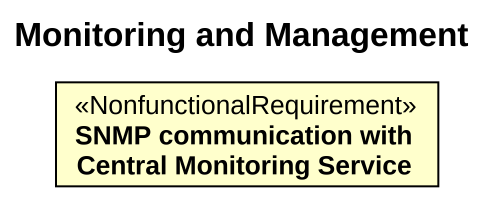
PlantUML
@startuml
title Monitoring and Management
hide circle
hide empty members
class "SNMP communication with Central Monitoring Service" as SNMP_communication_with <<NonfunctionalRequirement>>
@enduml
